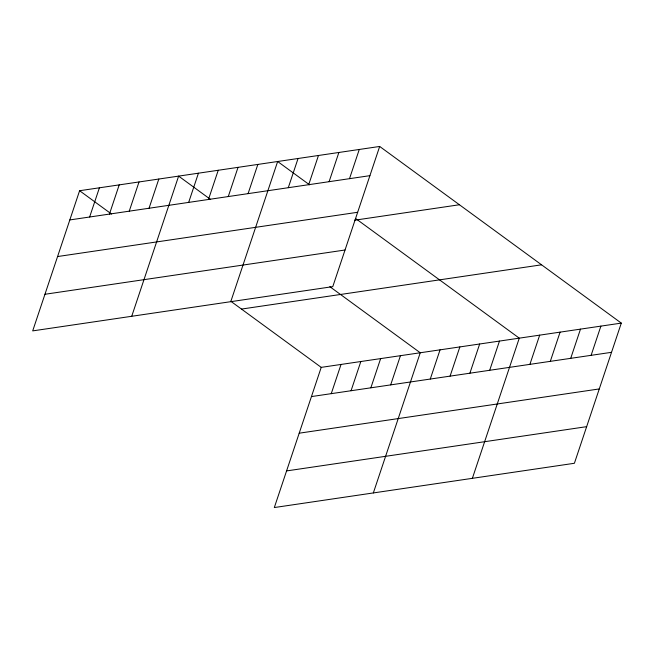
<?xml version="1.0" encoding="UTF-8"?>
<svg xmlns="http://www.w3.org/2000/svg" width="654" height="654" viewBox="0 0 654 654"><rect width="100%" height="100%" fill="white"/><g stroke="black" fill="none" stroke-linecap="round" stroke-linejoin="round"><path stroke-width="0.98" d="M379.68 146.455L79.6 190.723L32.7 330.891L332.78 286.632L379.68 146.455L621.3 323.109L574.4 463.277L274.32 507.545L321.22 367.368L621.3 323.109M89.631 217.005L99.408 187.804M109.439 214.087L119.208 184.878M129.247 211.168L139.016 181.959M149.047 208.242L158.824 179.032M131.724 316.283L178.624 176.114L210.523 199.429M188.663 202.405L198.432 173.196M208.463 199.478L218.24 170.269M228.271 196.56L238.04 167.35M248.079 193.633L257.848 164.432M230.756 301.682L277.656 161.505L309.546 184.829M288.283 187.706L298.061 158.497M308.688 184.698L318.465 155.488M329.101 181.681L338.87 152.48M349.506 178.673L359.275 149.472M331.251 393.659L341.028 364.45M351.059 390.732L360.828 361.531M370.859 387.814L380.636 358.605M390.667 384.895L400.444 355.686M373.344 492.936L420.244 352.768L329.829 286.665M430.275 379.05L440.052 349.841M450.083 376.132L459.86 346.922M469.891 373.205L479.66 344.004M489.691 370.287L499.468 341.077M472.376 478.327L519.276 338.159L355.792 218.64M529.904 364.352L539.681 335.15M550.308 361.343L560.086 332.134M570.713 358.335L580.49 329.126M591.118 355.326L600.895 326.117M69.831 219.932L369.911 175.664M57.577 256.548L357.656 212.28M354.419 220.243L459.419 204.751M44.954 294.275L345.034 250.008M241.481 309.08L541.569 264.813M311.443 396.577L611.531 352.318M299.197 433.193L599.277 388.934M286.575 470.921L586.654 426.661M79.6 190.723L111.491 214.038M230.805 301.273L321.22 367.368"/></g></svg>
